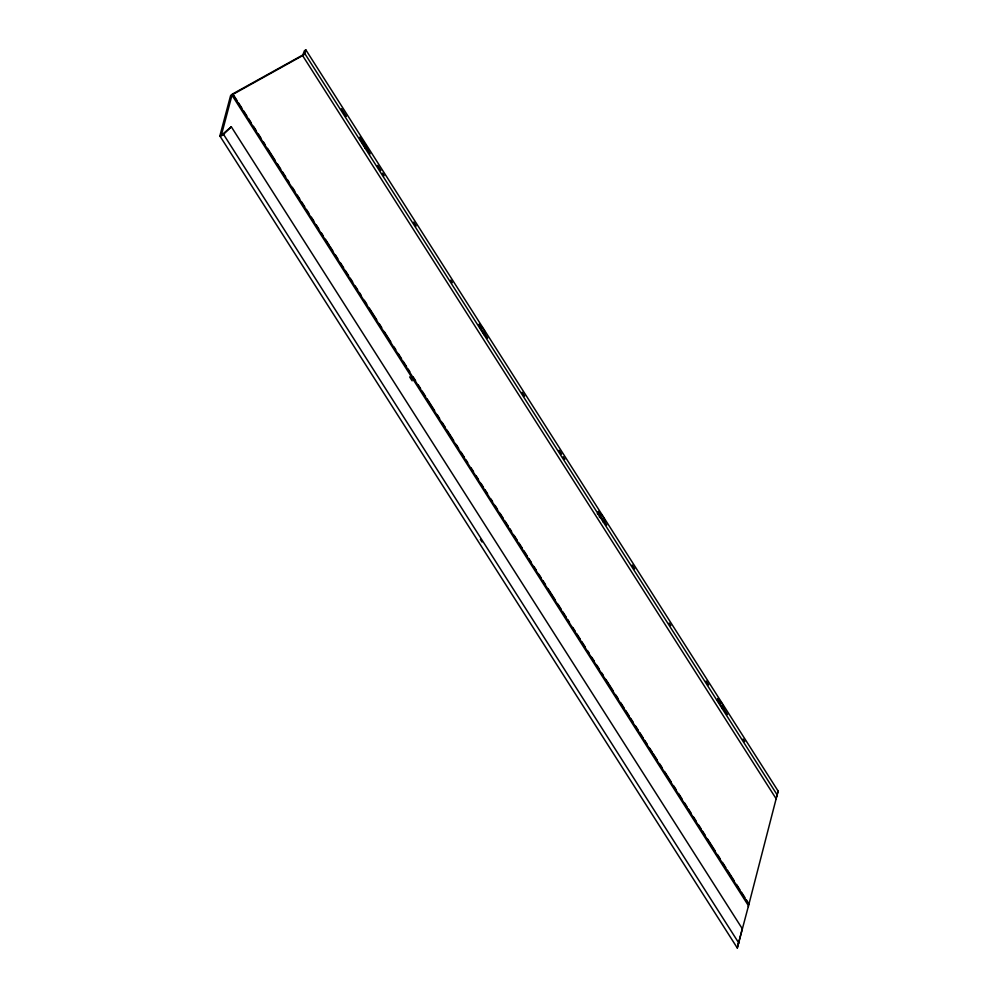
<?xml version="1.0" encoding="UTF-8"?>
<svg xmlns="http://www.w3.org/2000/svg" width="998" height="998" viewBox="0 0 998 998"><rect width="100%" height="100%" fill="white"/><g stroke="black" fill="none" stroke-linecap="round" stroke-linejoin="round"><path stroke-width="1.5" d="M777.604 793.198L778.153 791.115L305.862 49.9L304.465 50.661L302.793 55.002L232.784 93.862A2.458 0.624 -32.5 0 0 230.538 95.82L219.859 135.928L737.297 947.988L738.545 943.122M741.938 930.111L742.287 928.726L231.299 126.771L221.344 135.266L232.072 94.86L302.619 55.601A2.458 0.624 -32.5 0 0 304.864 53.655L305.862 49.9M748.288 906.646L777.043 795.281M738.283 944.158L742.287 928.726M776.619 796.928L778.153 791.115M737.297 947.988L748.5 905.797L231.923 95.084M603.341 522.328L603.279 521.405M219.859 135.928A2.458 0.624 -32.5 0 0 221.107 135.953A2.458 0.624 -32.5 0 0 223.527 134.356L231.299 126.771M366.204 147.33L365.518 144.96L359.966 137.063L370.183 153.792M364.769 148.091L364.794 147.118M717.1 699.735L718.572 701.968M341.428 108.67L346.356 116.404M377.581 165.394L380.862 170.546M382.508 173.128L384.143 175.698M413.721 222.117L416.178 225.985M450.684 280.126L452.319 282.696M484.354 332.983L487.648 338.135M522.141 392.276L524.611 396.144M559.105 450.285L561.575 454.152M563.221 456.735L564.856 459.317M604.289 521.193L606.747 525.06M632.221 565.018L634.678 568.885M669.184 623.039L670.818 625.609M706.147 681.048L708.605 684.915M723.388 708.118L727.505 714.568M743.111 739.056L744.745 741.639M359.779 138.884L360.577 140.132M360.839 140.543L361.376 141.379M361.912 142.215L362.436 143.051M362.711 143.475L364.42 146.232M479.551 326.857L480.088 327.693M480.612 328.529L482.221 331.037M482.483 331.448L483.369 332.858M598.264 513.159L599.062 514.407M599.324 514.831L599.86 515.667M600.397 516.502L600.921 517.338M601.195 517.75L602.904 520.507M719.109 702.804L719.907 704.064M720.968 705.723L721.866 707.133M304.864 53.655L777.155 794.857M599.212 516.677L599.748 517.513M302.619 55.601L776.145 798.749M233.607 95.159L236.913 100.349M238.572 102.956L241.878 108.146M243.537 110.741L246.843 115.93M248.502 118.525L250.985 122.43M253.467 126.322L255.95 130.214M258.42 134.106L260.902 137.998M263.385 141.903L265.044 144.498M267.526 148.39L274.974 160.079M277.456 163.971L280.762 169.161M282.422 171.756L285.727 176.945M287.374 179.553L289.033 182.147M292.339 187.337L294.822 191.229M297.304 195.121L299.787 199.026M301.446 201.621L304.752 206.811M306.411 209.405L308.893 213.298M311.364 217.202L313.846 221.094M316.329 224.987L318.811 228.879M321.294 232.771L322.953 235.378M325.435 239.271L329.565 245.758M330.4 247.055L332.883 250.947M335.353 254.852L337.835 258.744M340.318 262.636L343.636 267.826M345.283 270.433L348.589 275.623M350.248 278.217L352.731 282.11M355.213 286.002L357.696 289.907M359.355 292.501L361.002 295.096M364.307 300.286L366.79 304.178M369.272 308.083L376.72 319.759M379.203 323.651L381.685 327.556M384.168 331.448L390.779 341.827M394.098 347.03L395.744 349.624M398.227 353.517L401.533 358.706M403.192 361.301L406.498 366.503M408.157 369.098L409.816 371.693M413.122 376.882L415.605 380.774M418.087 384.679L420.57 388.571M422.216 391.166L425.522 396.356M427.181 398.951L434.629 410.64M437.112 414.532L439.594 418.424M442.077 422.329L445.382 427.518M447.042 430.113L453.653 440.505M456.136 444.397L458.618 448.289M461.101 452.181L464.407 457.383M466.066 459.978L467.713 462.573M471.031 467.763L473.514 471.655M475.984 475.559L478.466 479.452M480.949 483.344L483.431 487.236M485.09 489.831L487.573 493.723M490.879 498.925L492.538 501.52M495.02 505.412L497.503 509.304M499.973 513.209L503.291 518.399M504.938 520.993L508.256 526.183M509.903 528.778L511.562 531.373M514.045 535.277L517.351 540.467M519.01 543.062L522.316 548.251M523.975 550.859L527.281 556.048M528.928 558.643L531.41 562.535M533.893 566.427L536.375 570.332M538.858 574.224L541.34 578.116M542.999 580.711L545.482 584.603M547.964 588.508L555.399 600.185M557.882 604.077L561.2 609.279M562.847 611.874L566.153 617.063M567.812 619.658L569.471 622.253M572.777 627.455L575.26 631.347M576.906 633.942L580.225 639.132M581.871 641.726L585.19 646.929M587.672 650.821L589.319 653.416M591.802 657.308L594.284 661.2M596.767 665.105L599.249 668.997M601.732 672.889L603.378 675.484M605.861 679.376L613.308 691.065M615.791 694.957L618.273 698.85M620.756 702.754L624.062 707.944M625.721 710.539L629.027 715.728M630.686 718.335L633.169 722.228M635.651 726.12L638.134 730.012M639.78 732.607L643.086 737.809M644.745 740.404L647.228 744.296M649.71 748.188L652.193 752.08M653.016 753.378L657.158 759.877M659.641 763.769L662.123 767.662M664.593 771.554L671.217 781.945M673.7 785.838L676.182 789.73M678.665 793.635L681.971 798.824M684.453 802.716L686.936 806.609M688.595 809.203L691.065 813.108M693.548 817L696.03 820.892M698.513 824.785L700.995 828.677M702.654 831.284L705.137 835.176M707.619 839.069L715.067 850.758M717.537 854.65L720.02 858.542M722.502 862.434L725.82 867.636M727.467 870.231L734.091 880.61M736.574 884.502L739.88 889.705M741.526 892.299L744.845 897.489M746.492 900.084L748.974 903.976M232.671 94.423L748.837 904.5M409.654 376.907L412.137 380.812M223.527 134.356L738.632 942.773M480.375 539.407L482.034 542.001M597.79 514.432L597.328 513.558M722.053 707.47L722.652 709.104M483.568 333.195L484.167 334.829M479.14 324.375C485.228 340.306 489.469 334.13 479.152 324.313M598.388 511.525C604.576 527.58 608.63 521.093 598.401 511.45M717.624 698.662C724.274 715.079 727.492 707.782 717.662 698.525"/></g></svg>
